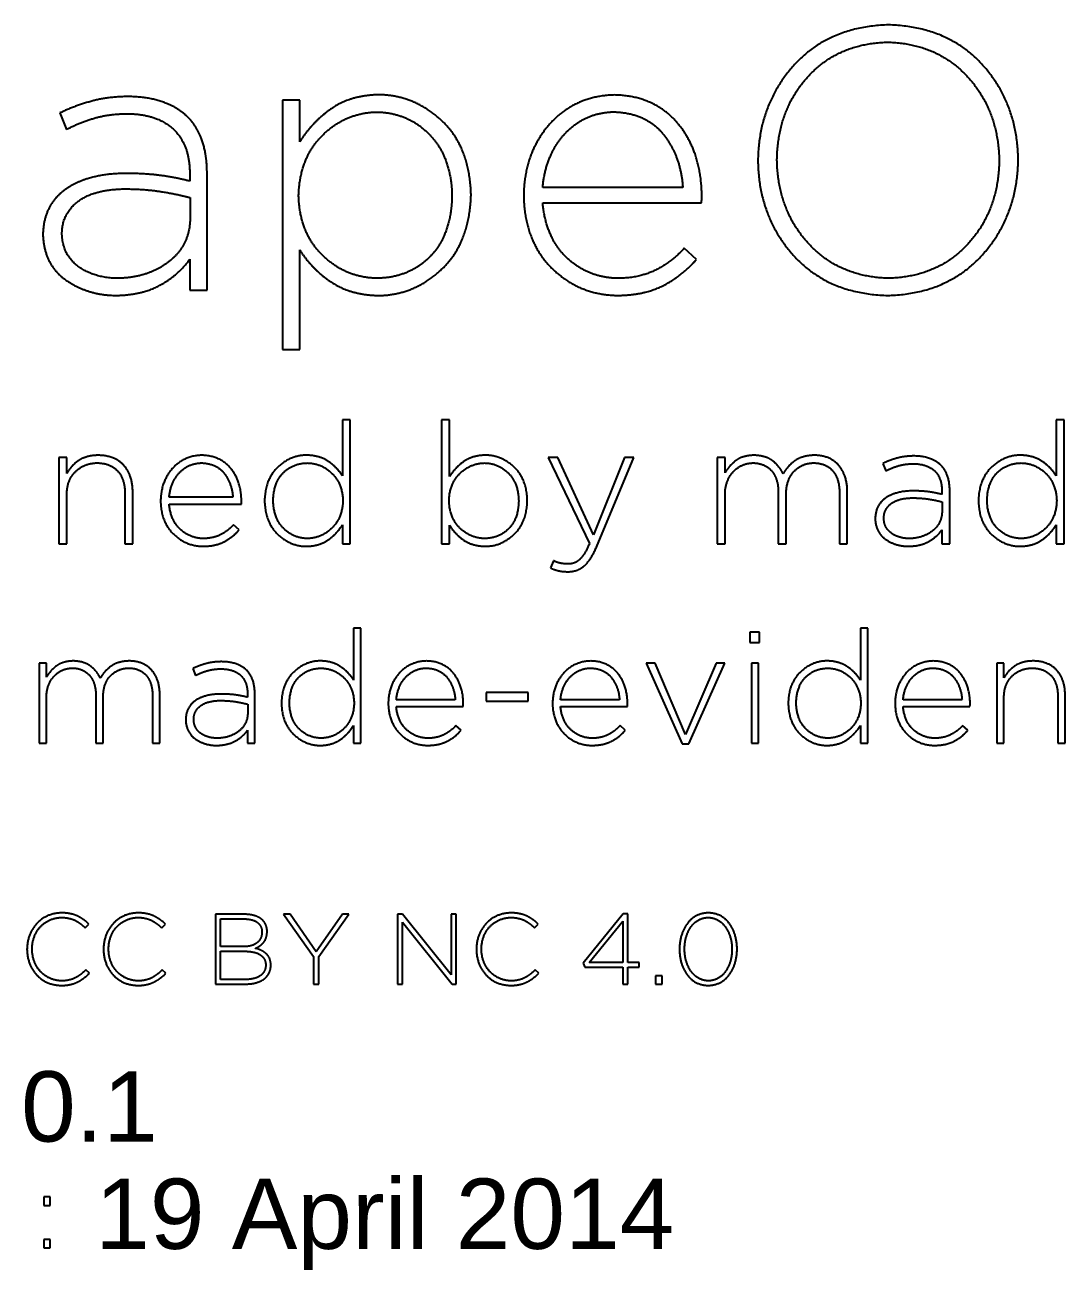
# Model space of a CAD drawing. Header units: millimetres. Extents: x -7 to 1784, y -327 to 394.
# Drawn here: x 89.8 to 163.7, y 304.6 to 393.2 of the extents above; entities that cross this region are included whole.
import ezdxf

# ---------------------------------------------------------------- set-up
doc = ezdxf.new("R2010")
doc.units = ezdxf.units.MM
doc.header["$MEASUREMENT"] = 0
doc.layers.add('Attribution', color=18, linetype='Continuous', true_color=0x000000)
doc.layers.add('Default', color=18, linetype='Continuous', true_color=0x000000)

msp = doc.modelspace()

# ---------------------------------------------------------------- linework, layer by layer
at = {"layer": 'Attribution'}
for p, q in [((108.056, 387.808), (108.056, 370.058)), ((109.282, 387.808), (108.056, 387.808)), ((109.282, 384.833), (109.282, 387.808)), ((92.23, 386.887), (92.707, 385.718)), ((141.848, 383.53), (141.848, 383.477)), ((143.199, 383.53), (143.199, 383.583)), ((158.992, 383.53), (158.992, 383.477)), ((160.343, 383.53), (160.343, 383.583)), ((101.471, 382.59), (101.471, 382.039)), ((102.698, 374.282), (102.698, 382.645)), ((101.497, 380.873), (101.497, 379.325)), ((109.207, 380.979), (109.207, 381.032)), ((120.106, 381.045), (120.106, 380.992)), ((121.457, 381.045), (121.457, 381.099)), ((125.2, 381.02), (125.2, 380.97)), ((136.505, 381.596), (126.551, 381.596)), ((126.551, 380.494), (137.831, 380.494)), ((91.035, 378.256), (91.035, 378.203)), ((92.386, 378.256), (92.386, 378.31)), ((137.474, 376.466), (136.607, 377.266)), ((101.471, 376.494), (101.471, 374.282)), ((109.282, 370.058), (109.282, 377.151)), ((101.471, 374.282), (102.698, 374.282)), ((108.056, 370.058), (109.282, 370.058)), ((112.318, 365.059), (112.318, 361.089)), ((112.875, 365.059), (112.318, 365.059)), ((112.875, 356.242), (112.875, 365.059)), ((119.371, 365.059), (119.371, 356.242)), ((119.928, 365.059), (119.371, 365.059)), ((119.928, 361.034), (119.928, 365.059)), ((163.046, 365.059), (163.046, 361.089)), ((163.603, 365.059), (163.046, 365.059)), ((163.603, 356.242), (163.603, 365.059)), ((92.173, 362.385), (92.173, 356.242)), ((92.73, 362.385), (92.173, 362.385)), ((92.73, 361.254), (92.73, 362.385)), ((126.932, 362.385), (129.874, 356.27)), ((127.617, 362.385), (126.932, 362.385)), ((130.162, 356.885), (127.617, 362.385)), ((132.371, 362.385), (130.162, 356.885)), ((130.366, 356.017), (133.02, 362.385)), ((133.02, 362.385), (132.371, 362.385)), ((138.952, 362.385), (138.952, 356.242)), ((139.509, 362.385), (138.952, 362.385)), ((139.509, 361.302), (139.509, 362.385)), ((150.723, 361.967), (150.94, 361.436)), ((92.73, 356.242), (92.73, 359.805)), ((96.857, 359.901), (96.857, 356.242)), ((97.414, 356.242), (97.414, 360.01)), ((104.531, 359.564), (100.009, 359.564)), ((139.509, 356.242), (139.509, 359.793)), ((143.296, 359.938), (143.296, 356.242)), ((143.854, 356.242), (143.854, 359.829)), ((147.641, 359.901), (147.641, 356.242)), ((148.199, 356.242), (148.199, 359.974)), ((154.921, 360.016), (154.921, 359.765)), ((155.478, 356.242), (155.478, 360.04)), ((99.396, 359.302), (99.396, 359.28)), ((100.009, 359.063), (105.133, 359.063)), ((106.788, 359.332), (106.788, 359.308)), ((107.401, 359.314), (107.401, 359.338)), ((112.352, 359.326), (112.352, 359.302)), ((119.894, 359.302), (119.894, 359.326)), ((124.845, 359.314), (124.845, 359.289)), ((125.458, 359.314), (125.458, 359.338)), ((154.932, 359.236), (154.932, 358.532)), ((157.516, 359.332), (157.516, 359.308)), ((158.13, 359.314), (158.13, 359.338)), ((163.08, 359.326), (163.08, 359.302)), ((150.181, 358.047), (150.181, 358.023)), ((150.794, 358.047), (150.794, 358.071)), ((104.971, 357.234), (104.577, 357.597)), ((112.318, 357.594), (112.318, 356.242)), ((119.928, 356.242), (119.928, 357.575)), ((154.921, 357.247), (154.921, 356.242)), ((163.046, 357.594), (163.046, 356.242)), ((92.173, 356.242), (92.73, 356.242)), ((96.857, 356.242), (97.414, 356.242)), ((112.318, 356.242), (112.875, 356.242)), ((119.371, 356.242), (119.928, 356.242)), ((138.952, 356.242), (139.509, 356.242)), ((143.296, 356.242), (143.854, 356.242)), ((147.641, 356.242), (148.199, 356.242)), ((154.921, 356.242), (155.478, 356.242)), ((163.046, 356.242), (163.603, 356.242)), ((127.317, 355.052), (127.113, 354.532)), ((113.116, 350.249), (113.116, 346.566)), ((113.633, 350.249), (113.116, 350.249)), ((113.633, 342.07), (113.633, 350.249)), ((141.278, 349.967), (141.278, 349.241)), ((141.952, 349.967), (141.278, 349.967)), ((141.952, 349.241), (141.952, 349.967)), ((149.13, 350.249), (149.13, 346.566)), ((149.646, 350.249), (149.13, 350.249)), ((149.646, 342.07), (149.646, 350.249)), ((141.278, 349.241), (141.952, 349.241)), ((90.764, 347.769), (90.764, 342.07)), ((91.281, 347.769), (90.764, 347.769)), ((91.281, 346.764), (91.281, 347.769)), ((101.685, 347.381), (101.885, 346.888)), ((133.902, 347.769), (136.46, 342.017)), ((134.539, 347.769), (133.902, 347.769)), ((136.694, 342.686), (134.539, 347.769)), ((138.872, 347.769), (136.694, 342.686)), ((136.929, 342.017), (139.487, 347.769)), ((139.487, 347.769), (138.872, 347.769)), ((141.382, 347.769), (141.382, 342.07)), ((141.899, 347.769), (141.382, 347.769)), ((141.899, 342.07), (141.899, 347.769)), ((158.814, 347.769), (158.814, 342.07)), ((159.33, 347.769), (158.814, 347.769)), ((159.33, 346.719), (159.33, 347.769)), ((91.281, 342.07), (91.281, 345.364)), ((94.795, 345.498), (94.795, 342.07)), ((95.312, 342.07), (95.312, 345.397)), ((98.825, 345.464), (98.825, 342.07)), ((99.342, 342.07), (99.342, 345.532)), ((105.578, 345.57), (105.578, 345.338)), ((106.095, 342.07), (106.095, 345.593)), ((122.538, 345.675), (122.538, 345.053)), ((125.515, 345.675), (122.538, 345.675)), ((125.515, 345.053), (125.515, 345.675)), ((159.33, 342.07), (159.33, 345.375)), ((163.158, 345.464), (163.158, 342.07)), ((163.675, 342.07), (163.675, 345.565)), ((105.589, 344.847), (105.589, 344.194)), ((107.986, 344.936), (107.986, 344.914)), ((108.555, 344.919), (108.555, 344.942)), ((113.147, 344.931), (113.147, 344.908)), ((115.576, 344.909), (115.576, 344.888)), ((120.339, 345.152), (116.145, 345.152)), ((116.145, 344.687), (120.898, 344.687)), ((122.538, 345.053), (125.515, 345.053)), ((127.249, 344.909), (127.249, 344.888)), ((132.013, 345.152), (127.818, 345.152)), ((127.818, 344.687), (132.571, 344.687)), ((144, 344.936), (144, 344.914)), ((144.569, 344.919), (144.569, 344.942)), ((149.161, 344.931), (149.161, 344.908)), ((151.59, 344.909), (151.59, 344.888)), ((156.353, 345.152), (152.159, 345.152)), ((152.159, 344.687), (156.912, 344.687)), ((101.181, 343.744), (101.181, 343.722)), ((101.75, 343.744), (101.75, 343.767)), ((105.578, 343.002), (105.578, 342.07)), ((113.116, 343.324), (113.116, 342.07)), ((120.748, 342.99), (120.382, 343.327)), ((132.421, 342.99), (132.055, 343.327)), ((149.13, 343.324), (149.13, 342.07)), ((156.761, 342.99), (156.396, 343.327)), ((90.764, 342.07), (91.281, 342.07)), ((94.795, 342.07), (95.312, 342.07)), ((98.825, 342.07), (99.342, 342.07)), ((105.578, 342.07), (106.095, 342.07)), ((113.116, 342.07), (113.633, 342.07)), ((136.46, 342.017), (136.929, 342.017)), ((141.382, 342.07), (141.899, 342.07)), ((149.13, 342.07), (149.646, 342.07)), ((158.814, 342.07), (159.33, 342.07)), ((163.158, 342.07), (163.675, 342.07)), ((91.098, 309.807), (91.098, 309.211)), ((91.56, 309.807), (91.098, 309.807)), ((91.098, 309.211), (91.56, 309.211)), ((91.56, 309.211), (91.56, 309.807)), ((91.098, 306.774), (91.098, 306.178)), ((91.56, 306.774), (91.098, 306.774)), ((91.56, 306.178), (91.56, 306.774)), ((91.098, 306.178), (91.56, 306.178))]:
    msp.add_line(p, q, dxfattribs=at)
for points in [[(151.122, 393.15), (146.856, 393.026), (144.378, 390.249)], [(157.839, 390.275), (155.385, 393.029), (151.122, 393.15)], [(145.415, 389.482), (147.569, 391.834), (151.069, 391.923)], [(151.069, 391.923), (154.573, 391.831), (156.75, 389.456)], [(144.378, 390.249), (141.901, 387.471), (141.848, 383.53)], [(160.343, 383.583), (160.294, 387.521), (157.839, 390.275)], [(143.199, 383.583), (143.261, 387.13), (145.415, 389.482)], [(156.75, 389.456), (158.927, 387.08), (158.992, 383.53)], [(97.062, 388.053), (95.673, 388.044), (94.504, 387.728)], [(101.364, 386.562), (99.855, 388.048), (97.062, 388.053)], [(114.895, 388.181), (112.883, 388.14), (111.517, 387.182)], [(119.409, 386.312), (117.462, 388.156), (114.895, 388.181)], [(131.649, 388.169), (128.816, 388.094), (127.036, 386.082)], [(136.192, 386.099), (134.555, 388.1), (131.649, 388.169)], [(94.504, 387.728), (93.336, 387.412), (92.23, 386.887)], [(111.517, 387.182), (110.152, 386.223), (109.282, 384.833)], [(110.922, 385.317), (112.555, 386.915), (114.761, 386.954)], [(114.761, 386.954), (116.972, 386.922), (118.506, 385.349)], [(128.148, 385.43), (129.524, 386.917), (131.595, 386.966)], [(131.595, 386.966), (133.945, 386.892), (135.157, 385.328)], [(92.707, 385.718), (93.643, 386.216), (94.694, 386.521)], [(94.694, 386.521), (95.746, 386.825), (96.982, 386.834)], [(96.982, 386.834), (99.104, 386.831), (100.279, 385.763)], [(102.698, 382.645), (102.686, 385.195), (101.364, 386.562)], [(121.457, 381.099), (121.355, 384.468), (119.409, 386.312)], [(127.036, 386.082), (125.256, 384.07), (125.2, 381.02)], [(137.857, 380.995), (137.828, 384.098), (136.192, 386.099)], [(100.279, 385.763), (101.454, 384.694), (101.471, 382.59)], [(109.207, 381.032), (109.289, 383.72), (110.922, 385.317)], [(118.506, 385.349), (120.04, 383.777), (120.106, 381.045)], [(126.551, 381.596), (126.771, 383.943), (128.148, 385.43)], [(135.157, 385.328), (136.37, 383.765), (136.505, 381.596)], [(141.848, 383.477), (141.897, 379.539), (144.352, 376.784)], [(145.441, 377.604), (143.264, 379.98), (143.199, 383.53)], [(158.992, 383.477), (158.93, 379.93), (156.776, 377.578)], [(157.813, 376.811), (160.29, 379.589), (160.343, 383.53)], [(96.955, 382.59), (94.271, 382.583), (92.673, 381.476)], [(99.434, 382.437), (98.36, 382.586), (96.955, 382.59)], [(101.471, 382.039), (100.507, 382.287), (99.434, 382.437)], [(92.673, 381.476), (91.075, 380.37), (91.035, 378.256)], [(93.549, 380.61), (94.701, 381.467), (96.875, 381.488)], [(96.875, 381.488), (98.337, 381.477), (99.487, 381.291)], [(99.487, 381.291), (100.637, 381.104), (101.497, 380.873)], [(110.922, 376.747), (109.289, 378.32), (109.207, 380.979)], [(120.106, 380.992), (120.05, 378.201), (118.546, 376.678)], [(119.409, 375.805), (121.355, 377.673), (121.457, 381.045)], [(125.2, 380.97), (125.279, 377.766), (127.184, 375.863)], [(137.853, 380.735), (137.857, 380.834), (137.857, 380.995)], [(92.386, 378.31), (92.396, 379.753), (93.549, 380.61)], [(128.319, 376.543), (126.793, 377.936), (126.551, 380.494)], [(137.831, 380.494), (137.849, 380.636), (137.853, 380.735)], [(101.497, 379.325), (101.435, 377.433), (99.961, 376.297)], [(91.035, 378.203), (91.124, 376.06), (92.696, 374.987)], [(93.582, 375.953), (92.438, 376.764), (92.386, 378.256)], [(136.607, 377.266), (135.777, 376.345), (134.637, 375.749)], [(151.122, 375.136), (147.618, 375.229), (145.441, 377.604)], [(156.776, 377.578), (154.623, 375.225), (151.122, 375.136)], [(99.487, 374.713), (100.775, 375.474), (101.471, 376.494)], [(109.282, 377.151), (110.114, 375.82), (111.487, 374.885)], [(114.761, 375.136), (112.555, 375.174), (110.922, 376.747)], [(118.546, 376.678), (117.042, 375.156), (114.761, 375.136)], [(131.917, 375.132), (129.844, 375.15), (128.319, 376.543)], [(135.151, 374.63), (136.488, 375.327), (137.474, 376.466)], [(144.352, 376.784), (146.806, 374.03), (151.069, 373.909)], [(151.069, 373.909), (155.336, 374.033), (157.813, 376.811)], [(96.341, 375.132), (94.726, 375.142), (93.582, 375.953)], [(99.961, 376.297), (98.487, 375.161), (96.341, 375.132)], [(114.895, 373.909), (117.462, 373.937), (119.409, 375.805)], [(127.184, 375.863), (129.088, 373.959), (131.864, 373.913)], [(134.637, 375.749), (133.496, 375.153), (131.917, 375.132)], [(92.696, 374.987), (94.268, 373.913), (96.261, 373.913)], [(96.261, 373.913), (98.2, 373.952), (99.487, 374.713)], [(111.487, 374.885), (112.86, 373.951), (114.895, 373.909)], [(131.864, 373.913), (133.814, 373.933), (135.151, 374.63)], [(93.581, 362.174), (93.036, 361.811), (92.73, 361.254)], [(94.97, 362.549), (94.126, 362.536), (93.581, 362.174)], [(96.781, 361.832), (96.153, 362.529), (94.97, 362.549)], [(102.325, 362.549), (101.038, 362.515), (100.23, 361.601)], [(104.388, 361.609), (103.645, 362.518), (102.325, 362.549)], [(109.769, 362.555), (108.602, 362.542), (107.718, 361.698)], [(111.316, 362.113), (110.693, 362.536), (109.769, 362.555)], [(122.478, 362.555), (121.564, 362.536), (120.944, 362.101)], [(124.528, 361.706), (123.644, 362.544), (122.478, 362.555)], [(140.277, 362.166), (139.797, 361.8), (139.509, 361.302)], [(141.573, 362.549), (140.756, 362.532), (140.277, 362.166)], [(142.891, 362.151), (142.381, 362.533), (141.573, 362.549)], [(143.638, 361.218), (143.401, 361.769), (142.891, 362.151)], [(145.857, 362.549), (144.989, 362.531), (144.455, 362.142)], [(147.579, 361.841), (146.967, 362.533), (145.857, 362.549)], [(151.756, 362.349), (151.226, 362.205), (150.723, 361.967)], [(152.918, 362.497), (152.287, 362.493), (151.756, 362.349)], [(154.872, 361.819), (154.186, 362.494), (152.918, 362.497)], [(160.497, 362.555), (159.331, 362.542), (158.447, 361.698)], [(162.045, 362.113), (161.421, 362.536), (160.497, 362.555)], [(92.73, 359.805), (92.751, 360.782), (93.351, 361.384)], [(93.351, 361.384), (93.951, 361.985), (94.885, 362.003)], [(94.885, 362.003), (95.831, 361.99), (96.341, 361.428)], [(96.341, 361.428), (96.851, 360.865), (96.857, 359.901)], [(97.414, 360.01), (97.408, 361.136), (96.781, 361.832)], [(100.23, 361.601), (99.421, 360.687), (99.396, 359.302)], [(100.009, 359.564), (100.109, 360.63), (100.735, 361.305)], [(100.735, 361.305), (101.36, 361.981), (102.301, 362.003)], [(102.301, 362.003), (103.368, 361.969), (103.918, 361.259)], [(103.918, 361.259), (104.469, 360.549), (104.531, 359.564)], [(105.144, 359.291), (105.132, 360.7), (104.388, 361.609)], [(107.718, 361.698), (106.834, 360.853), (106.788, 359.332)], [(107.401, 359.338), (107.427, 360.601), (108.11, 361.295)], [(108.11, 361.295), (108.793, 361.988), (109.829, 361.998)], [(109.829, 361.998), (110.831, 361.98), (111.573, 361.261)], [(112.318, 361.089), (111.94, 361.689), (111.316, 362.113)], [(111.573, 361.261), (112.315, 360.542), (112.352, 359.326)], [(120.944, 362.101), (120.323, 361.665), (119.928, 361.034)], [(120.673, 361.257), (121.415, 361.979), (122.417, 361.998)], [(122.417, 361.998), (123.421, 361.983), (124.118, 361.269)], [(124.118, 361.269), (124.815, 360.554), (124.845, 359.314)], [(125.458, 359.338), (125.412, 360.868), (124.528, 361.706)], [(139.509, 359.793), (139.529, 360.747), (140.084, 361.364)], [(140.084, 361.364), (140.639, 361.981), (141.488, 362.003)], [(141.488, 362.003), (142.326, 361.994), (142.806, 361.45)], [(142.806, 361.45), (143.287, 360.907), (143.296, 359.938)], [(144.455, 362.142), (143.92, 361.753), (143.638, 361.218)], [(143.854, 359.829), (143.878, 360.868), (144.439, 361.432)], [(144.439, 361.432), (145.001, 361.996), (145.808, 362.003)], [(145.808, 362.003), (146.672, 361.996), (147.153, 361.45)], [(147.153, 361.45), (147.634, 360.905), (147.641, 359.901)], [(148.199, 359.974), (148.19, 361.149), (147.579, 361.841)], [(150.94, 361.436), (151.365, 361.663), (151.843, 361.801)], [(151.843, 361.801), (152.32, 361.939), (152.882, 361.943)], [(152.882, 361.943), (153.845, 361.942), (154.379, 361.456)], [(154.379, 361.456), (154.913, 360.971), (154.921, 360.016)], [(155.478, 360.04), (155.472, 361.198), (154.872, 361.819)], [(158.447, 361.698), (157.563, 360.853), (157.516, 359.332)], [(158.13, 359.338), (158.155, 360.601), (158.838, 361.295)], [(158.838, 361.295), (159.522, 361.988), (160.558, 361.998)], [(160.558, 361.998), (161.56, 361.98), (162.301, 361.261)], [(163.046, 361.089), (162.668, 361.689), (162.045, 362.113)], [(162.301, 361.261), (163.043, 360.542), (163.08, 359.326)], [(119.894, 359.326), (119.931, 360.534), (120.673, 361.257)], [(150.924, 359.509), (150.199, 359.007), (150.181, 358.047)], [(152.87, 360.016), (151.65, 360.012), (150.924, 359.509)], [(151.322, 359.116), (151.846, 359.505), (152.833, 359.515)], [(152.833, 359.515), (153.497, 359.51), (154.019, 359.425)], [(153.995, 359.946), (153.507, 360.014), (152.87, 360.016)], [(154.921, 359.765), (154.483, 359.878), (153.995, 359.946)], [(99.396, 359.28), (99.432, 357.824), (100.297, 356.96)], [(100.812, 357.269), (100.12, 357.901), (100.009, 359.063)], [(105.133, 359.063), (105.141, 359.128), (105.143, 359.173)], [(105.143, 359.173), (105.145, 359.218), (105.144, 359.291)], [(106.788, 359.308), (106.834, 357.764), (107.718, 356.924)], [(108.128, 357.359), (107.431, 358.073), (107.401, 359.314)], [(112.352, 359.302), (112.315, 358.094), (111.573, 357.371)], [(120.673, 357.366), (119.931, 358.086), (119.894, 359.302)], [(124.845, 359.289), (124.819, 358.026), (124.136, 357.333)], [(124.528, 356.934), (125.412, 357.782), (125.458, 359.314)], [(150.794, 358.071), (150.799, 358.727), (151.322, 359.116)], [(154.019, 359.425), (154.542, 359.341), (154.932, 359.236)], [(157.516, 359.308), (157.563, 357.764), (158.447, 356.924)], [(158.857, 357.359), (158.16, 358.073), (158.13, 359.314)], [(163.08, 359.302), (163.043, 358.094), (162.301, 357.371)], [(150.181, 358.023), (150.221, 357.049), (150.935, 356.562)], [(151.337, 357.001), (150.818, 357.369), (150.794, 358.047)], [(154.932, 358.532), (154.904, 357.673), (154.235, 357.157)], [(100.297, 356.96), (101.162, 356.095), (102.422, 356.074)], [(102.447, 356.628), (101.505, 356.636), (100.812, 357.269)], [(103.682, 356.908), (103.164, 356.638), (102.447, 356.628)], [(104.577, 357.597), (104.2, 357.179), (103.682, 356.908)], [(103.916, 356.4), (104.523, 356.716), (104.971, 357.234)], [(107.718, 356.924), (108.602, 356.083), (109.769, 356.073)], [(109.829, 356.63), (108.825, 356.644), (108.128, 357.359)], [(111.573, 357.371), (110.831, 356.648), (109.829, 356.63)], [(111.303, 356.527), (111.923, 356.962), (112.318, 357.594)], [(119.928, 357.575), (120.306, 356.949), (120.93, 356.52)], [(122.417, 356.63), (121.415, 356.647), (120.673, 357.366)], [(124.136, 357.333), (123.453, 356.639), (122.417, 356.63)], [(122.478, 356.073), (123.644, 356.085), (124.528, 356.934)], [(152.59, 356.628), (151.857, 356.633), (151.337, 357.001)], [(154.235, 357.157), (153.565, 356.641), (152.59, 356.628)], [(154.019, 356.438), (154.604, 356.783), (154.921, 357.247)], [(158.447, 356.924), (159.331, 356.083), (160.497, 356.073)], [(160.558, 356.63), (159.553, 356.644), (158.857, 357.359)], [(162.301, 357.371), (161.56, 356.648), (160.558, 356.63)], [(162.031, 356.527), (162.651, 356.962), (163.046, 357.594)], [(102.422, 356.074), (103.308, 356.083), (103.916, 356.4)], [(109.769, 356.073), (110.682, 356.091), (111.303, 356.527)], [(120.93, 356.52), (121.553, 356.091), (122.478, 356.073)], [(129.874, 356.27), (129.54, 355.475), (129.185, 355.144)], [(129.472, 354.659), (129.966, 355.06), (130.366, 356.017)], [(150.935, 356.562), (151.649, 356.075), (152.554, 356.074)], [(152.554, 356.074), (153.435, 356.092), (154.019, 356.438)], [(160.497, 356.073), (161.411, 356.091), (162.031, 356.527)], [(129.185, 355.144), (128.831, 354.812), (128.361, 354.822)], [(127.113, 354.532), (127.412, 354.398), (127.696, 354.333)], [(127.789, 354.878), (127.552, 354.934), (127.317, 355.052)], [(127.696, 354.333), (127.98, 354.268), (128.325, 354.269)], [(128.361, 354.822), (128.027, 354.822), (127.789, 354.878)], [(128.325, 354.269), (128.977, 354.257), (129.472, 354.659)], [(91.993, 347.565), (91.549, 347.226), (91.281, 346.764)], [(91.815, 346.821), (92.329, 347.394), (93.117, 347.414)], [(93.196, 347.921), (92.438, 347.904), (91.993, 347.565)], [(93.117, 347.414), (93.894, 347.405), (94.34, 346.901)], [(94.419, 347.551), (93.945, 347.906), (93.196, 347.921)], [(95.111, 346.686), (94.892, 347.197), (94.419, 347.551)], [(95.869, 347.543), (95.374, 347.182), (95.111, 346.686)], [(95.855, 346.885), (96.376, 347.408), (97.125, 347.414)], [(97.17, 347.921), (96.365, 347.904), (95.869, 347.543)], [(97.125, 347.414), (97.926, 347.408), (98.372, 346.901)], [(98.767, 347.264), (98.2, 347.906), (97.17, 347.921)], [(99.342, 345.532), (99.334, 346.622), (98.767, 347.264)], [(102.643, 347.735), (102.15, 347.602), (101.685, 347.381)], [(101.885, 346.888), (102.28, 347.098), (102.723, 347.226)], [(103.72, 347.872), (103.135, 347.868), (102.643, 347.735)], [(102.723, 347.226), (103.166, 347.355), (103.687, 347.358)], [(103.687, 347.358), (104.581, 347.357), (105.076, 346.907)], [(105.533, 347.244), (104.897, 347.87), (103.72, 347.872)], [(106.095, 345.593), (106.09, 346.668), (105.533, 347.244)], [(108.849, 347.131), (108.029, 346.347), (107.986, 344.936)], [(110.751, 347.926), (109.669, 347.914), (108.849, 347.131)], [(109.212, 346.757), (109.846, 347.4), (110.807, 347.409)], [(112.187, 347.516), (111.608, 347.908), (110.751, 347.926)], [(110.807, 347.409), (111.737, 347.393), (112.425, 346.726)], [(113.116, 346.566), (112.765, 347.123), (112.187, 347.516)], [(118.293, 347.921), (117.1, 347.889), (116.35, 347.041)], [(116.818, 346.767), (117.398, 347.394), (118.271, 347.414)], [(118.271, 347.414), (119.261, 347.383), (119.771, 346.724)], [(120.207, 347.049), (119.518, 347.892), (118.293, 347.921)], [(129.966, 347.921), (128.773, 347.889), (128.023, 347.041)], [(128.491, 346.767), (129.071, 347.394), (129.944, 347.414)], [(129.944, 347.414), (130.934, 347.383), (131.444, 346.724)], [(131.88, 347.049), (131.191, 347.892), (129.966, 347.921)], [(144.863, 347.131), (144.043, 346.347), (144, 344.936)], [(146.765, 347.926), (145.683, 347.914), (144.863, 347.131)], [(145.226, 346.757), (145.86, 347.4), (146.821, 347.409)], [(148.2, 347.516), (147.622, 347.908), (146.765, 347.926)], [(146.821, 347.409), (147.751, 347.393), (148.439, 346.726)], [(149.13, 346.566), (148.779, 347.123), (148.2, 347.516)], [(154.307, 347.921), (153.113, 347.889), (152.363, 347.041)], [(152.832, 346.767), (153.412, 347.394), (154.284, 347.414)], [(154.284, 347.414), (155.274, 347.383), (155.785, 346.724)], [(156.221, 347.049), (155.531, 347.892), (154.307, 347.921)], [(160.119, 347.572), (159.614, 347.236), (159.33, 346.719)], [(159.906, 346.84), (160.463, 347.398), (161.329, 347.414)], [(161.408, 347.921), (160.625, 347.909), (160.119, 347.572)], [(161.329, 347.414), (162.207, 347.402), (162.68, 346.88)], [(163.088, 347.256), (162.506, 347.902), (161.408, 347.921)], [(163.675, 345.565), (163.67, 346.61), (163.088, 347.256)], [(91.281, 345.364), (91.3, 346.249), (91.815, 346.821)], [(94.34, 346.901), (94.786, 346.397), (94.795, 345.498)], [(95.312, 345.397), (95.334, 346.361), (95.855, 346.885)], [(98.372, 346.901), (98.818, 346.395), (98.825, 345.464)], [(105.076, 346.907), (105.571, 346.457), (105.578, 345.57)], [(108.555, 344.942), (108.579, 346.114), (109.212, 346.757)], [(112.425, 346.726), (113.113, 346.059), (113.147, 344.931)], [(116.35, 347.041), (115.6, 346.194), (115.576, 344.909)], [(116.145, 345.152), (116.238, 346.14), (116.818, 346.767)], [(119.771, 346.724), (120.282, 346.065), (120.339, 345.152)], [(120.909, 344.898), (120.897, 346.206), (120.207, 347.049)], [(128.023, 347.041), (127.273, 346.194), (127.249, 344.909)], [(127.818, 345.152), (127.911, 346.14), (128.491, 346.767)], [(131.444, 346.724), (131.955, 346.065), (132.013, 345.152)], [(132.582, 344.898), (132.57, 346.206), (131.88, 347.049)], [(144.569, 344.942), (144.593, 346.114), (145.226, 346.757)], [(148.439, 346.726), (149.127, 346.059), (149.161, 344.931)], [(152.363, 347.041), (151.613, 346.194), (151.59, 344.909)], [(152.159, 345.152), (152.252, 346.14), (152.832, 346.767)], [(155.785, 346.724), (156.296, 346.065), (156.353, 345.152)], [(156.923, 344.898), (156.911, 346.206), (156.221, 347.049)], [(159.33, 345.375), (159.349, 346.282), (159.906, 346.84)], [(162.68, 346.88), (163.153, 346.358), (163.158, 345.464)], [(103.675, 345.57), (102.544, 345.567), (101.871, 345.101)], [(104.72, 345.506), (104.267, 345.569), (103.675, 345.57)], [(105.578, 345.338), (105.172, 345.443), (104.72, 345.506)], [(101.871, 345.101), (101.198, 344.635), (101.181, 343.744)], [(101.75, 343.767), (101.754, 344.375), (102.24, 344.736)], [(102.24, 344.736), (102.725, 345.097), (103.642, 345.106)], [(103.642, 345.106), (104.257, 345.101), (104.742, 345.023)], [(104.742, 345.023), (105.227, 344.944), (105.589, 344.847)], [(107.986, 344.914), (108.029, 343.482), (108.849, 342.702)], [(109.229, 343.106), (108.583, 343.769), (108.555, 344.919)], [(113.147, 344.908), (113.113, 343.788), (112.425, 343.117)], [(115.576, 344.888), (115.609, 343.538), (116.412, 342.736)], [(116.89, 343.022), (116.247, 343.609), (116.145, 344.687)], [(120.898, 344.687), (120.906, 344.747), (120.907, 344.789)], [(120.907, 344.789), (120.909, 344.831), (120.909, 344.898)], [(127.249, 344.888), (127.283, 343.538), (128.085, 342.736)], [(128.563, 343.022), (127.92, 343.609), (127.818, 344.687)], [(132.571, 344.687), (132.579, 344.747), (132.58, 344.789)], [(132.58, 344.789), (132.582, 344.831), (132.582, 344.898)], [(144, 344.914), (144.043, 343.482), (144.863, 342.702)], [(145.243, 343.106), (144.597, 343.769), (144.569, 344.919)], [(149.161, 344.908), (149.127, 343.788), (148.439, 343.117)], [(151.59, 344.888), (151.623, 343.538), (152.426, 342.736)], [(152.904, 343.022), (152.261, 343.609), (152.159, 344.687)], [(156.912, 344.687), (156.919, 344.747), (156.921, 344.789)], [(156.921, 344.789), (156.923, 344.831), (156.923, 344.898)], [(101.181, 343.722), (101.218, 342.819), (101.881, 342.367)], [(102.254, 342.774), (101.772, 343.116), (101.75, 343.744)], [(105.589, 344.194), (105.563, 343.397), (104.942, 342.919)], [(103.416, 342.428), (102.736, 342.432), (102.254, 342.774)], [(104.942, 342.919), (104.321, 342.44), (103.416, 342.428)], [(104.742, 342.251), (105.285, 342.572), (105.578, 343.002)], [(108.849, 342.702), (109.669, 341.923), (110.751, 341.913)], [(110.807, 342.43), (109.876, 342.443), (109.229, 343.106)], [(112.425, 343.117), (111.737, 342.447), (110.807, 342.43)], [(112.174, 342.334), (112.749, 342.738), (113.116, 343.324)], [(116.412, 342.736), (117.214, 341.934), (118.384, 341.914)], [(118.406, 342.428), (117.533, 342.435), (116.89, 343.022)], [(119.552, 342.688), (119.072, 342.437), (118.406, 342.428)], [(120.382, 343.327), (120.033, 342.939), (119.552, 342.688)], [(119.769, 342.216), (120.332, 342.51), (120.748, 342.99)], [(128.085, 342.736), (128.887, 341.934), (130.057, 341.914)], [(130.079, 342.428), (129.206, 342.435), (128.563, 343.022)], [(131.225, 342.688), (130.745, 342.437), (130.079, 342.428)], [(132.055, 343.327), (131.706, 342.939), (131.225, 342.688)], [(131.442, 342.216), (132.005, 342.51), (132.421, 342.99)], [(144.863, 342.702), (145.683, 341.923), (146.765, 341.913)], [(146.821, 342.43), (145.89, 342.443), (145.243, 343.106)], [(148.439, 343.117), (147.751, 342.447), (146.821, 342.43)], [(148.188, 342.334), (148.763, 342.738), (149.13, 343.324)], [(152.426, 342.736), (153.228, 341.934), (154.398, 341.914)], [(154.42, 342.428), (153.546, 342.435), (152.904, 343.022)], [(155.566, 342.688), (155.085, 342.437), (154.42, 342.428)], [(156.396, 343.327), (156.046, 342.939), (155.566, 342.688)], [(155.783, 342.216), (156.346, 342.51), (156.761, 342.99)], [(101.881, 342.367), (102.543, 341.914), (103.383, 341.914)], [(103.383, 341.914), (104.2, 341.931), (104.742, 342.251)], [(110.751, 341.913), (111.599, 341.93), (112.174, 342.334)], [(118.384, 341.914), (119.205, 341.923), (119.769, 342.216)], [(130.057, 341.914), (130.878, 341.923), (131.442, 342.216)], [(146.765, 341.913), (147.612, 341.93), (148.188, 342.334)], [(154.398, 341.914), (155.219, 341.923), (155.783, 342.216)]]:
    msp.add_open_spline(points, degree=2, dxfattribs=at)
at = {"layer": 'Default'}
for p, q in [((105.36, 329.908), (103.303, 329.908)), ((103.303, 329.908), (103.303, 324.946)), ((103.666, 327.608), (103.666, 329.579)), ((103.666, 329.579), (105.353, 329.579)), ((108.599, 329.908), (108.137, 329.908)), ((108.137, 329.908), (110.27, 326.909)), ((110.458, 327.243), (108.599, 329.908)), ((112.325, 329.908), (110.458, 327.243)), ((110.632, 326.916), (112.766, 329.908)), ((112.766, 329.908), (112.325, 329.908)), ((116.589, 329.908), (116.24, 329.908)), ((116.24, 329.908), (116.24, 324.946)), ((120.04, 325.591), (116.589, 329.908)), ((120.396, 329.908), (120.04, 329.908)), ((120.04, 329.908), (120.04, 325.591)), ((120.396, 324.946), (120.396, 329.908)), ((132.261, 329.941), (129.417, 326.429)), ((129.865, 326.472), (132.24, 329.409)), ((132.24, 329.409), (132.24, 326.472)), ((132.596, 329.941), (132.261, 329.941)), ((132.596, 326.472), (132.596, 329.941)), ((94.042, 328.943), (94.305, 329.214)), ((99.475, 328.943), (99.738, 329.214)), ((106.603, 328.654), (106.603, 328.64)), ((106.966, 328.676), (106.966, 328.69)), ((116.596, 324.946), (116.596, 329.355)), ((116.596, 329.355), (120.118, 324.946)), ((125.975, 328.943), (126.238, 329.214)), ((89.903, 327.427), (89.903, 327.413)), ((90.266, 327.427), (90.266, 327.441)), ((95.337, 327.427), (95.337, 327.413)), ((95.699, 327.427), (95.699, 327.441)), ((105.317, 327.608), (103.666, 327.608)), ((103.666, 325.275), (103.666, 327.279)), ((103.666, 327.279), (105.36, 327.279)), ((110.27, 326.909), (110.27, 324.946)), ((110.632, 324.946), (110.632, 326.916)), ((121.837, 327.427), (121.837, 327.413)), ((122.199, 327.427), (122.199, 327.441)), ((136.27, 327.427), (136.27, 327.413)), ((136.632, 327.427), (136.632, 327.441)), ((140.003, 327.427), (140.003, 327.413)), ((140.366, 327.427), (140.366, 327.441)), ((94.333, 325.711), (94.084, 325.954)), ((99.767, 325.711), (99.518, 325.954)), ((106.87, 326.309), (106.87, 326.295)), ((107.232, 326.295), (107.232, 326.309)), ((126.267, 325.711), (126.018, 325.954)), ((129.417, 326.429), (129.545, 326.149)), ((129.545, 326.149), (132.24, 326.149)), ((132.24, 326.472), (129.865, 326.472)), ((132.24, 326.149), (132.24, 324.946)), ((133.407, 326.472), (132.596, 326.472)), ((132.596, 324.946), (132.596, 326.149)), ((132.596, 326.149), (133.407, 326.149)), ((133.407, 326.149), (133.407, 326.472)), ((105.474, 325.275), (103.666, 325.275)), ((135.032, 325.541), (134.57, 325.541)), ((134.57, 325.541), (134.57, 324.946)), ((135.032, 324.946), (135.032, 325.541)), ((103.303, 324.946), (105.46, 324.946)), ((110.27, 324.946), (110.632, 324.946)), ((116.24, 324.946), (116.596, 324.946)), ((120.118, 324.946), (120.396, 324.946)), ((132.24, 324.946), (132.596, 324.946)), ((134.57, 324.946), (135.032, 324.946))]:
    msp.add_line(p, q, dxfattribs=at)
for points in [[(92.371, 330.008), (91.274, 329.98), (90.598, 329.248)], [(90.867, 329.032), (91.448, 329.657), (92.364, 329.679)], [(92.364, 329.679), (92.918, 329.673), (93.32, 329.469)], [(93.479, 329.788), (93.027, 330.003), (92.371, 330.008)], [(93.32, 329.469), (93.722, 329.266), (94.042, 328.943)], [(94.305, 329.214), (93.931, 329.573), (93.479, 329.788)], [(97.804, 330.008), (96.707, 329.98), (96.032, 329.248)], [(96.3, 329.032), (96.882, 329.657), (97.797, 329.679)], [(97.797, 329.679), (98.351, 329.673), (98.753, 329.469)], [(98.912, 329.788), (98.46, 330.003), (97.804, 330.008)], [(98.753, 329.469), (99.156, 329.266), (99.475, 328.943)], [(99.738, 329.214), (99.365, 329.573), (98.912, 329.788)], [(105.353, 329.579), (105.956, 329.573), (106.278, 329.324)], [(106.117, 329.795), (105.785, 329.907), (105.36, 329.908)], [(106.658, 329.479), (106.448, 329.684), (106.117, 329.795)], [(106.966, 328.69), (106.961, 329.165), (106.658, 329.479)], [(124.304, 330.008), (123.207, 329.98), (122.532, 329.248)], [(122.8, 329.032), (123.382, 329.657), (124.297, 329.679)], [(124.297, 329.679), (124.851, 329.673), (125.253, 329.469)], [(125.412, 329.788), (124.96, 330.003), (124.304, 330.008)], [(125.253, 329.469), (125.656, 329.266), (125.975, 328.943)], [(126.238, 329.214), (125.865, 329.573), (125.412, 329.788)], [(138.325, 330.008), (137.362, 329.976), (136.821, 329.235)], [(137.083, 328.997), (137.526, 329.648), (138.311, 329.679)], [(138.311, 329.679), (139.096, 329.647), (139.545, 328.99)], [(139.822, 329.242), (139.287, 329.977), (138.325, 330.008)], [(90.598, 329.248), (89.923, 328.517), (89.903, 327.427)], [(90.266, 327.441), (90.285, 328.407), (90.867, 329.032)], [(96.032, 329.248), (95.356, 328.517), (95.337, 327.427)], [(95.699, 327.441), (95.718, 328.407), (96.3, 329.032)], [(106.603, 328.64), (106.593, 328.138), (106.241, 327.874)], [(106.278, 329.324), (106.6, 329.074), (106.603, 328.654)], [(106.7, 327.888), (106.952, 328.17), (106.966, 328.676)], [(122.532, 329.248), (121.856, 328.517), (121.837, 327.427)], [(122.199, 327.441), (122.218, 328.407), (122.8, 329.032)], [(136.821, 329.235), (136.279, 328.494), (136.27, 327.427)], [(136.632, 327.441), (136.64, 328.346), (137.083, 328.997)], [(139.545, 328.99), (139.995, 328.333), (140.003, 327.427)], [(140.366, 327.441), (140.357, 328.507), (139.822, 329.242)], [(106.241, 327.874), (105.89, 327.61), (105.317, 327.608)], [(106.122, 327.492), (106.448, 327.606), (106.7, 327.888)], [(89.903, 327.413), (89.923, 326.309), (90.597, 325.59)], [(90.873, 325.826), (90.286, 326.456), (90.266, 327.427)], [(95.337, 327.413), (95.357, 326.309), (96.03, 325.59)], [(96.306, 325.826), (95.719, 326.456), (95.699, 327.427)], [(105.36, 327.279), (106.095, 327.276), (106.481, 327.024)], [(106.902, 327.103), (106.584, 327.384), (106.122, 327.492)], [(106.481, 327.024), (106.867, 326.772), (106.87, 326.309)], [(107.232, 326.309), (107.219, 326.823), (106.902, 327.103)], [(121.837, 327.413), (121.857, 326.309), (122.53, 325.59)], [(122.806, 325.826), (122.219, 326.456), (122.199, 327.427)], [(136.27, 327.413), (136.278, 326.347), (136.814, 325.612)], [(137.09, 325.867), (136.641, 326.526), (136.632, 327.427)], [(140.003, 327.413), (139.995, 326.513), (139.552, 325.859)], [(139.815, 325.619), (140.356, 326.36), (140.366, 327.427)], [(94.084, 325.954), (93.713, 325.577), (93.308, 325.377)], [(99.518, 325.954), (99.147, 325.577), (98.741, 325.377)], [(106.87, 326.295), (106.863, 325.819), (106.493, 325.549)], [(106.749, 325.307), (107.222, 325.663), (107.232, 326.295)], [(126.018, 325.954), (125.647, 325.577), (125.241, 325.377)], [(138.325, 325.175), (137.54, 325.207), (137.09, 325.867)], [(139.552, 325.859), (139.109, 325.206), (138.325, 325.175)], [(90.597, 325.59), (91.27, 324.871), (92.356, 324.846)], [(92.371, 325.175), (91.46, 325.197), (90.873, 325.826)], [(92.356, 324.846), (93.009, 324.851), (93.478, 325.083)], [(93.308, 325.377), (92.902, 325.177), (92.371, 325.175)], [(93.478, 325.083), (93.947, 325.314), (94.333, 325.711)], [(96.03, 325.59), (96.703, 324.871), (97.79, 324.846)], [(97.804, 325.175), (96.893, 325.197), (96.306, 325.826)], [(97.79, 324.846), (98.443, 324.851), (98.912, 325.083)], [(98.741, 325.377), (98.335, 325.177), (97.804, 325.175)], [(98.912, 325.083), (99.38, 325.314), (99.767, 325.711)], [(105.46, 324.946), (106.276, 324.952), (106.749, 325.307)], [(106.493, 325.549), (106.122, 325.28), (105.474, 325.275)], [(122.53, 325.59), (123.203, 324.871), (124.29, 324.846)], [(124.304, 325.175), (123.393, 325.197), (122.806, 325.826)], [(124.29, 324.846), (124.943, 324.851), (125.412, 325.083)], [(125.241, 325.377), (124.835, 325.177), (124.304, 325.175)], [(125.412, 325.083), (125.88, 325.314), (126.267, 325.711)], [(136.814, 325.612), (137.349, 324.877), (138.311, 324.846)], [(138.311, 324.846), (139.273, 324.878), (139.815, 325.619)]]:
    msp.add_open_spline(points, degree=2, dxfattribs=at)

# ---------------------------------------------------------------- texts
at = {"layer": 'Attribution', "char_height": 5, "attachment_point": 7, "line_spacing_factor": 0.963855}
for s, insert, width in [('\\fArial;0.1', (89.482, 313.674), 13.10241), ('\\fArial;19 April 2014', (94.75, 304.606), 44.81928)]:
    msp.add_mtext(s, dxfattribs=dict(at, insert=insert, width=width))

doc.saveas('drawing.dxf')
